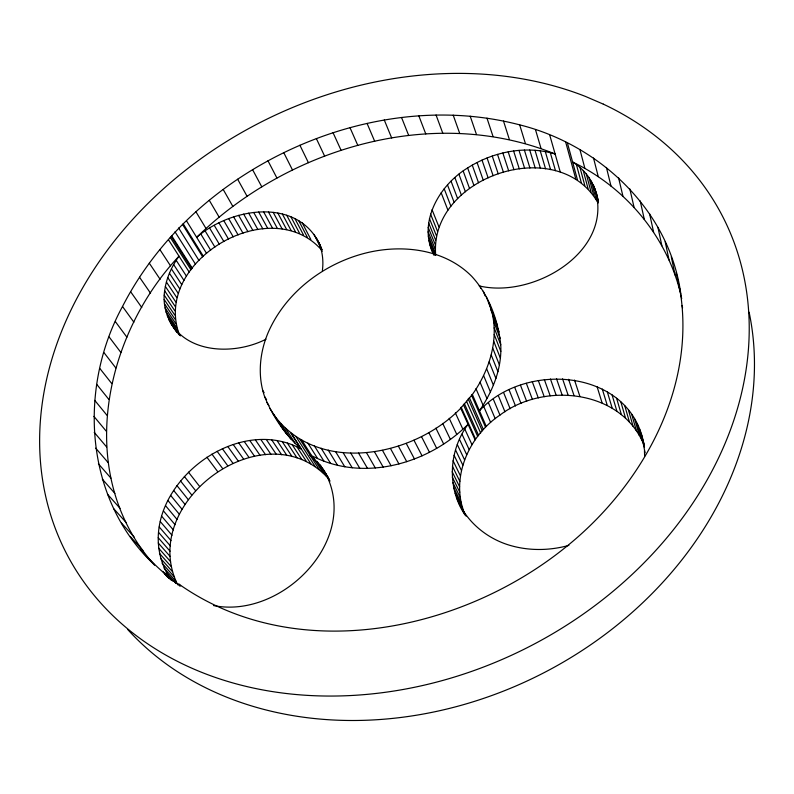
<?xml version="1.0" encoding="UTF-8"?>
<svg xmlns="http://www.w3.org/2000/svg" width="794" height="794" viewBox="0 0 794 794"><rect width="100%" height="100%" fill="white"/><g stroke="black" fill="none" stroke-linecap="round" stroke-linejoin="round"><path stroke-width="1.19" d="M154.582 565.11C74.815 476.37 102.525 337.341 179.007 256.184C171.673 266.437 166.283 278.267 164.646 290.832C162.065 307.06 168.527 323.158 179.513 335.058C151.763 261.692 270.149 191.473 321.639 250.1M435.698 255.271C428.879 176.566 558.589 132.906 598.081 203.016C596.463 186.143 587.084 170.779 572.613 162.036C627.032 187.96 669.263 239.371 681.699 298.633M433.861 254.983C417.267 222.757 439.271 185.151 467.626 167.951C493.153 151.644 525.797 145.153 555.125 153.996C433.385 104.61 288.331 147.813 196.664 237.337C230.419 207.77 298.147 196.257 320.399 245.783M465.234 515.187C449.543 478.832 468.569 436.134 499.952 415.093C544.108 381.517 621.801 389.864 644.023 445.077C631.438 369.091 525.578 360.436 479.467 410.776C492.598 391.412 502.056 368.565 500.746 344.785C498.046 320.051 488.836 294.763 471.725 276.332C443.449 247.758 398.38 243.589 361.171 254.259C320.895 265.722 284.838 294.028 268.064 332.785C259.628 352.784 257.405 375.89 264.601 396.613C272.789 416.423 285.076 435.062 301.392 449.067C228.037 408.712 122.782 503.495 170.005 578.548M464.778 514.601C446.734 487.427 448.809 450.248 468.043 424.304C427.956 464.589 361.469 483.06 309.729 454.644L320.26 465.175L328.438 477.66M154.324 564.733C84.194 499.247 77.981 387.968 122.514 306.484C148.984 254.854 189.577 211.412 237.654 179.236C319.109 124.598 423.599 99.756 519.683 124.856C599.48 144.756 669.124 209.973 680.766 293.512M177.697 584.811C137.044 502.265 265.593 408.463 328.785 478.941M272.957 413.575C316.667 476.033 413.783 456.987 460.728 408.215L472.361 394.509C490.93 368.406 501.133 333.52 488.866 302.613M322.374 270.615C323.684 260.73 322.453 250.428 318.136 241.376M265.98 339.227C234.974 355.027 186.461 354.362 168.894 319.645M568.871 545.389C550.202 550.56 530.134 550.986 511.425 545.776C489.203 539.721 469.204 524.248 459.071 503.426M140.538 549.716C151.882 562.48 164.318 574.052 178.015 584.205L179.047 584.225C296.122 666.593 462.088 631.955 567.273 545.905C642.415 485.025 696.824 387.541 679.773 288.708M213.487 605.544C283.557 619.677 363.622 536.168 323.188 469.204M479.169 285.909C535.146 299.288 618.139 248.701 593.386 185.002M166.393 575.054L169.708 578.707M162.78 571.412L169.311 578.598M164.358 573.536L167.683 577.198M130.424 536.704L142.93 550.46M121.532 523.077L134.087 536.942M174.541 581.476L176.189 583.302M166.234 572.553L175.762 583.084M170.323 578.419L172.804 581.148M168.824 576.901L172 580.394M167.395 575.908L171.534 580.474M179.047 584.225L180.655 586.012M164.001 568.008L175.911 581.208M178.015 584.205L179.652 586.022M113.889 508.885L126.464 522.879M162.115 563.283L174.035 576.533M160.596 558.4L172.516 571.69M159.455 553.378L171.355 566.717M107.488 494.225L120.063 508.339M158.671 548.237L170.561 561.626M102.327 479.169L114.892 493.402M158.264 543.007L170.124 556.445M158.214 537.707L170.065 551.205M158.542 532.357L170.353 545.905M98.406 463.785L110.932 478.147M159.237 526.978L171.008 540.585M95.707 448.144L108.173 462.644M160.279 521.598L172.02 535.265M161.678 516.239L173.37 529.955M94.208 432.323L106.614 446.953M163.425 510.909L175.067 524.695M165.509 505.649L177.092 519.484M93.9 416.374L106.217 431.142M167.911 500.468L179.434 514.363M170.621 495.387L182.094 509.341M94.754 400.375L106.972 415.282M173.648 490.434L185.052 504.438M176.953 485.61L188.287 499.674M96.749 384.385L108.847 399.422M180.526 480.956L191.801 495.069M184.367 476.469L195.572 490.632M99.836 368.456L111.815 383.631M188.456 472.172L199.582 486.394M103.994 352.655L115.835 367.959M109.185 337.023L120.877 352.467M206.887 457.225L217.695 471.646M115.368 321.62L126.901 337.202M211.929 454.118L222.657 468.579M217.099 451.29L227.749 465.79M222.399 448.739L232.96 463.289M122.514 306.484L133.888 322.205M227.779 446.486L238.269 461.076M233.247 444.541L243.649 459.16M238.756 442.913L249.088 457.562M130.583 291.676L141.779 307.526M244.314 441.593L254.556 456.282M175.623 329.947L176.953 331.872M170.829 323.257L177.052 332.468M249.872 440.61L260.045 455.319M167.296 315.863L177.916 331.306M178.481 332.994L180.466 335.872M139.526 277.235L150.542 293.214M165.073 307.903L175.682 323.386M255.42 439.955L265.514 454.684M166.015 311.943L176.635 327.406M164.467 303.745L175.057 319.257M164.189 299.507L174.769 315.049M164.249 295.199L174.809 310.762M260.938 439.628L270.962 454.376M164.646 290.832L175.166 306.434M266.407 439.638L276.352 454.406M165.36 286.436L175.861 302.067M149.302 263.191L160.13 279.299M166.403 282.019L176.863 297.681M271.796 439.985L281.672 454.773M277.096 440.67L286.902 455.468M167.762 277.602L178.184 293.304M282.267 441.692L292.013 456.5M169.42 273.215L179.811 288.947M171.395 268.858L181.737 284.629M287.309 443.042L296.996 457.85M159.882 249.584L170.512 265.831M173.648 264.561L183.95 280.361M269.692 408.136L286.634 434.12M292.192 444.729L301.819 459.537M264.601 396.613L266.605 399.719M296.896 446.734L306.464 461.542M176.199 260.323L186.441 276.173M280.848 423.649L290.773 438.993M266.913 402.479L268.918 405.575M262.784 390.569L264.114 392.653M285.453 428.244L295.338 443.558M168.527 239.848L189.2 272.074M291.577 433.792L310.911 463.865M290.475 432.522L300.311 447.806M295.904 436.432L315.149 466.495M171.653 235.768L192.208 268.064M171.216 236.473L191.791 268.759M299.993 439.39L319.148 469.413M170.323 237.495L190.937 269.762M317.034 461.393L326.384 476.122M313.521 457.88L322.9 472.629M301.71 439.985L311.417 455.24M307.873 443.141L317.511 458.386M320.26 465.175L328.964 478.891M328.061 477.978L330.046 481.104M175.027 231.818L195.473 264.194M178.63 227.997L198.957 260.442M314.364 445.891L323.922 461.135M182.461 224.315L202.659 256.849M321.153 448.223L330.632 463.458M183.255 223.868L203.433 256.402M186.491 220.811L206.559 253.415M328.22 450.109L337.599 465.353M200.822 234.041L210.648 250.15M335.525 451.548L344.804 466.803M205.14 230.935L214.906 247.083M195.959 211.809L205.983 228.434M209.606 228.027L219.313 244.205M343.038 452.53L352.218 467.795M282.942 428.968L278.317 420.77M350.73 453.037L359.801 468.331M214.221 225.337L223.858 241.545M218.946 222.856L228.513 239.103M358.551 453.076L367.513 468.391M209.298 200.336L219.114 217.08M223.769 220.613L233.267 236.89M228.672 218.608L238.111 234.925M366.481 452.64L375.314 467.984M233.635 216.851L243.004 233.198M238.637 215.353L247.946 231.719M223.203 189.468L232.811 206.341M374.46 451.736L383.184 467.11M243.669 214.112L252.909 230.508M382.47 450.347L391.075 465.77M248.701 213.139L257.881 229.565M253.713 212.435L262.834 228.88M237.654 179.236L247.043 196.227M258.695 212.008L267.757 228.474M390.459 448.491L398.945 463.964M263.618 211.849L272.62 228.344M268.461 211.978L277.404 228.493M490.95 310.315L495.456 319.754M398.399 446.178L406.756 461.701M252.591 169.678L261.762 186.788M273.215 212.385L282.108 228.91M277.85 213.07L286.694 229.615M282.356 214.023L291.15 230.588M286.713 215.263L295.457 231.828M406.24 443.419L414.468 458.992M433.931 254.656L431.241 248.75M290.892 216.772L299.596 233.337M294.892 218.539L303.546 235.113M267.975 160.805L276.927 178.035M298.683 220.573L307.298 237.158M302.246 222.856L310.831 239.441M413.952 440.223L422.061 455.845M316.211 237.773L321.302 247.698M319.754 245.157L322.007 249.564M313.977 234.359L321.907 249.812M321.034 249.098L322.166 251.301M421.485 436.601L429.475 452.292M464.51 512.993L466.088 516.14M456.927 498.404L464.381 513.192M453.821 487.973L461.294 502.87M283.766 152.656L292.49 169.985M455.17 493.243L462.644 508.091M452.868 482.623L460.341 497.56M428.82 432.581L436.68 448.332M452.322 477.194L459.786 492.201M452.173 471.735L459.627 486.791M452.421 466.257L459.855 481.363M299.904 145.242L308.409 162.681M453.066 460.778L460.47 475.943M435.906 428.174L443.648 443.995M454.099 455.319L461.473 470.544M442.705 423.41L450.327 439.29M455.518 449.91L462.852 465.195M457.314 444.571L464.609 459.915M316.359 138.593L324.637 156.14M459.468 439.32L466.713 454.724M449.196 418.299L456.709 434.258M461.989 434.179L469.185 449.642M455.349 412.88L462.753 428.919M464.847 429.167L471.983 444.69M333.063 132.717L341.122 150.384M461.125 407.183L475.497 438.874M460.728 408.215L475.12 439.886M463.398 404.662L477.69 436.422M464.301 403.451L478.564 435.241M466.505 401.228L480.678 433.067M349.995 127.655L357.826 145.421M468.192 398.886L482.305 430.785M469.343 397.675L483.417 429.604M471.457 395.045L485.452 427.033M472.361 394.509L486.335 426.517M483.834 406.677L490.632 422.477M475.963 388.663L482.99 405M367.076 123.417L374.689 141.272M480.003 382.122L486.95 398.538M488.459 402.806L495.178 418.656M483.556 375.453L490.434 391.938M493.322 399.193L499.952 415.093M428.959 240.433L435.062 255.142M429.921 244.641L434.159 254.805M428.085 231.798L435.122 248.82M428.343 236.146L435.39 253.147M384.286 120.013L391.67 137.967M486.623 368.684L493.431 385.249M428.184 227.412L435.201 244.463M428.631 222.985L435.638 240.076M498.394 395.829L504.954 411.778M429.435 218.558L436.412 235.679M489.183 361.856L495.932 378.48M503.674 392.732L510.135 408.731M430.576 214.142L437.524 231.292M432.055 209.755L438.973 226.935M491.218 354.987L497.927 371.681M401.546 117.472L408.712 135.516M492.746 348.119L499.406 364.883M509.123 389.923L515.505 405.972M493.739 341.291L500.369 358.114M494.205 334.512L500.816 351.405M514.73 387.412L521.023 403.501M494.156 327.833L500.746 344.785M441.176 192.803L447.915 210.142M493.59 321.272L500.16 338.274M479.874 285.989L480.767 288.291M490.93 308.638L497.51 325.738M520.477 385.209L526.67 401.327M486.325 296.817L492.935 313.997M444.203 188.803L450.893 206.182M483.318 291.269L485.094 295.854M492.508 314.871L499.089 331.922M418.825 115.805L425.773 133.938M447.498 184.933L454.138 202.341M451.061 181.201L457.642 198.649M526.333 383.303L532.437 399.471M532.278 381.725L538.292 397.923M454.873 177.618L461.393 195.106M436.065 115.031L442.794 133.243M458.912 174.214L465.373 191.741M463.17 170.978L469.562 188.545M538.292 380.475L544.218 396.702M544.347 379.562L550.182 395.819M467.626 167.951L473.958 185.548M453.205 115.15L459.716 133.442M472.261 165.112L478.524 182.749M639.547 428.988L644.41 445.236M550.431 378.976L556.177 395.263M477.065 162.502L483.248 180.178M556.515 378.738L562.162 395.045M482.008 160.11L488.121 177.826M470.197 116.192L476.489 134.543M562.569 378.837L568.127 395.164M487.079 157.956L493.124 175.702M492.25 156.051L498.225 173.826M568.573 379.284L574.052 395.62M486.98 118.147L493.064 136.568M497.51 154.393L503.416 172.199M574.509 380.068L579.898 396.424M502.84 152.984L508.666 170.829M508.21 151.853L513.966 169.718M513.609 150.979L519.286 168.884M503.495 121.035L509.371 139.516M519.008 150.384L524.616 168.308M524.387 150.066L529.926 168.01M597.058 386.599L602.12 402.975M519.683 124.856L525.35 143.386M529.727 150.026L535.196 168M602.289 389.05L607.271 405.416M535.007 150.265L540.406 168.259M607.301 391.819L612.204 408.176M540.218 150.781L545.547 168.794M612.075 394.896L616.918 411.242M535.474 129.62L540.952 148.19M545.309 151.575L550.579 169.608M616.601 398.27L621.384 414.597M620.848 401.923L625.573 418.23M550.292 152.647L555.492 170.69M624.809 405.853L629.473 422.13M628.451 410.032L633.066 426.279M549.825 135.397L560.266 172.05M631.756 414.458L636.331 430.676M637.324 423.946L641.83 440.084M641.383 434.189L645.085 452.818M634.724 419.103L639.259 435.281M643.845 444.987L644.48 447.27M565.656 141.967L575.7 178.67M567.541 143.406L577.536 180.109M576.434 164.676L581.317 182.749M579.997 167.544L584.831 185.617M583.282 170.641L588.076 188.704M579.918 149.53L584.831 168.179M586.28 173.946L591.044 191.999M591.341 181.141L596.056 199.165M588.969 177.449L593.704 195.493M596.443 193.17L598.358 201.041M595.093 189.022L598.21 201.011M593.525 158.026L598.269 176.675M606.418 167.435L611.003 186.074M618.546 177.727L622.972 196.346M629.821 188.903L634.108 207.492M640.192 200.922L644.351 219.462M649.581 213.755L653.631 232.235M657.938 227.372L661.878 245.783M665.193 241.723L669.054 260.055M671.287 256.77L675.079 274.992M676.16 272.451L679.902 290.564M682.066 305.492L682.562 307.864M644.45 450.555L644.639 456.183M749.109 312.221A357.24 290.286 -27 0 1 542.193 673.63A357.24 290.286 -27 0 1 127.844 629.652M603.331 104.143L585.506 96.451A368.833 294.574 -27 0 0 40.385 420.751A368.833 294.574 -27 0 0 544.883 638.237A368.833 294.574 -27 0 0 603.331 104.143"/></g></svg>
